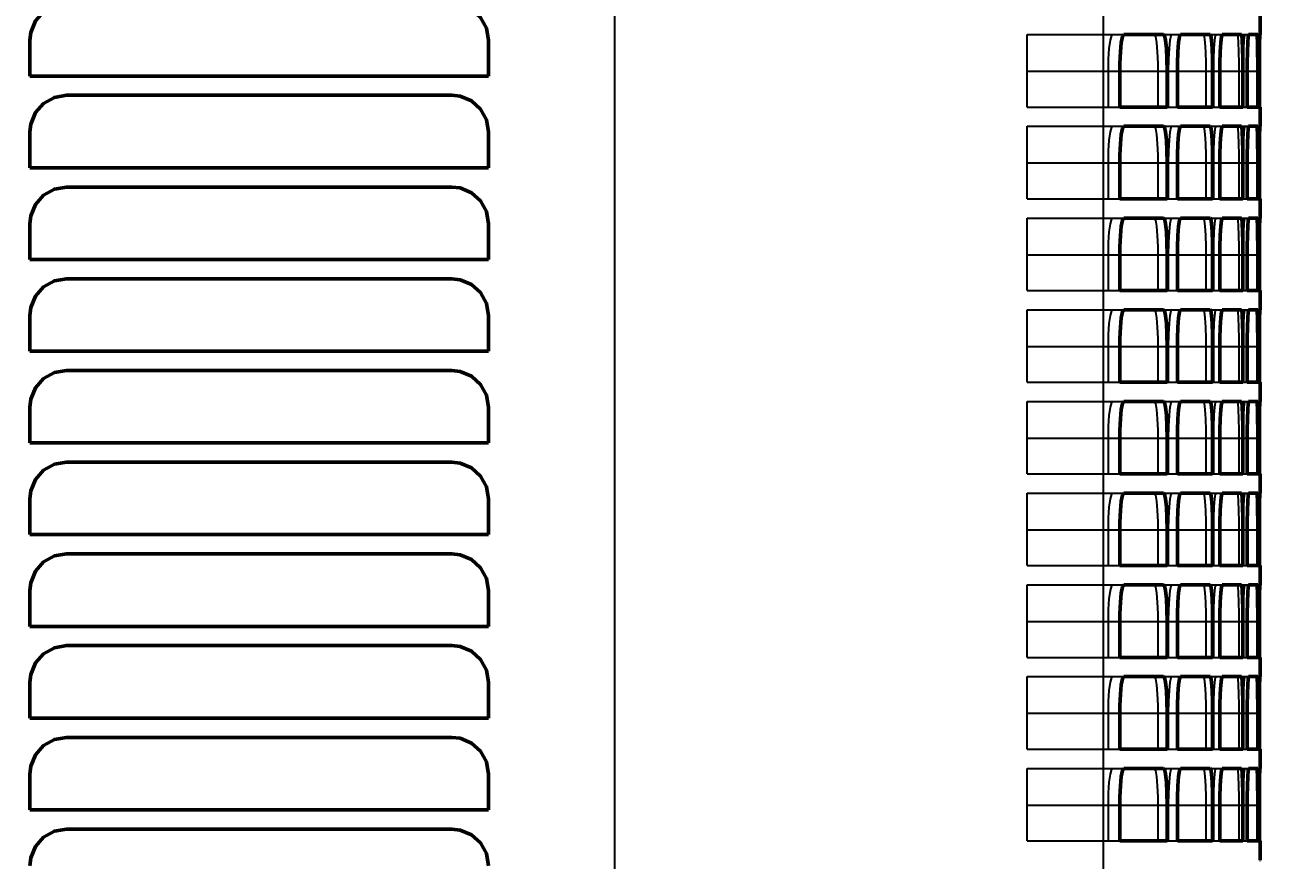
# Model space of a CAD drawing. Header units: inches. Extents: x -0.3 to 42.3, y 0 to 36.6.
# Drawn here: x 28.54 to 35.33, y 4.58 to 9.13 of the extents above; entities that cross this region are included whole.
import ezdxf

# ---------------------------------------------------------------- set-up
doc = ezdxf.new("R2010")
doc.units = ezdxf.units.IN
doc.header["$MEASUREMENT"] = 0
doc.linetypes.add('Dashed', pattern=[2, 1, -1])
for name, color, linetype, lineweight in [('AM_0', 7, 'Continuous', 50), ('AM_4', 3, 'Continuous', 25), ('AM_5', 3, 'Continuous', 25), ('AM_9', 6, 'Dashed', 25)]:
    doc.layers.add(name, color=color, linetype=linetype, lineweight=lineweight)
doc.dimstyles.get("Standard").update_dxf_attribs({"dimtxt": 0.18, "dimasz": 0.18, "dimexe": 0.18, "dimexo": 0.0625, "dimgap": 0.09, "dimtad": 0, "dimtih": 1, "dimtoh": 1, "dimdec": 4, "dimzin": 0, "dimdsep": 46, "dimtxsty": 'Standard', "dimcen": 0.09, "dimadec": 0, "dimazin": 0, "dimtfac": 1, "dimtdec": 4, "dimtofl": 0, "dimtmove": 0, "dimatfit": 3, "dimfxl": 1, "dimtolj": 1, "dimtzin": 0, "dimarcsym": 0})

# ---------------------------------------------------------------- blocks, each defined once
blk = doc.blocks.new('*D1')
at = {"layer": 'AM_5', "color": 0, "lineweight": -2}
for p, q in [((14.375, 36.5), (39.27, 36.5)), ((39.27, 34.5), (39.27, 24.2032)), ((39.27, 2), (39.27, 12.2968)), ((3.39, 0), (39.27, 0))]:
    blk.add_line(p, q, dxfattribs=at)
at = {"layer": 'AM_5', "color": 0}
for points in [[(39.6033, 34.5), (38.9367, 34.5), (39.27, 36.5)], [(38.9367, 2), (39.6033, 2), (39.27, 0)]]:
    blk.add_solid(points, dxfattribs=at)
at = {"layer": 'Defpoints', "color": 0}
for p in [(14.375, 36.5), (3.39, 0), (39.27, 0)]:
    blk.add_point(p, dxfattribs=at)
at = {"layer": 'AM_5', "color": 0, "insert": (39.27, 18.25), "char_height": 2, "attachment_point": 5, "rotation": 90}
blk.add_mtext('\\A1;36.5 in', dxfattribs=at)

msp = doc.modelspace()

# ---------------------------------------------------------------- linework, layer by layer
at = {"layer": 'AM_0'}
for p, q in [((35.27, 9.186), (35.27, 9.081)), ((28.564, 9.05), (28.564, 8.855)), ((31.064, 8.855), (31.064, 9.05)), ((34.74364, 9.081), (34.52673, 9.081)), ((34.99698, 9.081), (34.83586, 9.081)), ((35.16774, 9.081), (35.06207, 9.081)), ((35.25626, 9.081), (35.20582, 9.081)), ((35.27, 9.081), (35.26742, 9.081)), ((28.564, 8.855), (31.064, 8.855)), ((34.50411, 8.881), (34.50411, 8.686)), ((34.76233, 8.686), (34.76233, 8.881)), ((34.81857, 8.881), (34.81857, 8.686)), ((35.01038, 8.686), (35.01038, 8.881)), ((35.05007, 8.881), (35.05007, 8.686)), ((35.17586, 8.686), (35.17586, 8.881)), ((35.19909, 8.881), (35.19909, 8.686)), ((35.25913, 8.686), (35.25913, 8.881)), ((35.26593, 8.881), (35.26593, 8.686)), ((30.864, 8.75), (28.764, 8.75)), ((34.50411, 8.686), (34.76233, 8.686)), ((34.81857, 8.686), (35.01038, 8.686)), ((35.05007, 8.686), (35.17586, 8.686)), ((35.19909, 8.686), (35.25913, 8.686)), ((35.26593, 8.686), (35.27, 8.686)), ((35.27, 8.686), (35.27, 8.581)), ((34.74364, 8.581), (34.52673, 8.581)), ((34.99698, 8.581), (34.83586, 8.581)), ((35.16774, 8.581), (35.06207, 8.581)), ((35.25626, 8.581), (35.20582, 8.581)), ((35.27, 8.581), (35.26742, 8.581)), ((28.564, 8.55), (28.564, 8.355)), ((31.064, 8.355), (31.064, 8.55)), ((34.50411, 8.381), (34.50411, 8.186)), ((34.76233, 8.186), (34.76233, 8.381)), ((34.81857, 8.381), (34.81857, 8.186)), ((35.01038, 8.186), (35.01038, 8.381)), ((35.05007, 8.381), (35.05007, 8.186)), ((35.17586, 8.186), (35.17586, 8.381)), ((35.19909, 8.381), (35.19909, 8.186)), ((35.25913, 8.186), (35.25913, 8.381)), ((35.26593, 8.381), (35.26593, 8.186)), ((28.564, 8.355), (31.064, 8.355)), ((30.864, 8.25), (28.764, 8.25)), ((34.50411, 8.186), (34.76233, 8.186)), ((34.81857, 8.186), (35.01038, 8.186)), ((35.05007, 8.186), (35.17586, 8.186)), ((35.19909, 8.186), (35.25913, 8.186)), ((35.26593, 8.186), (35.27, 8.186)), ((35.27, 8.186), (35.27, 8.081)), ((28.564, 8.05), (28.564, 7.855)), ((31.064, 7.855), (31.064, 8.05)), ((34.74364, 8.081), (34.52673, 8.081)), ((34.99698, 8.081), (34.83586, 8.081)), ((35.16774, 8.081), (35.06207, 8.081)), ((35.25626, 8.081), (35.20582, 8.081)), ((35.27, 8.081), (35.26742, 8.081)), ((28.564, 7.855), (31.064, 7.855)), ((34.50411, 7.881), (34.50411, 7.686)), ((34.76233, 7.686), (34.76233, 7.881)), ((34.81857, 7.881), (34.81857, 7.686)), ((35.01038, 7.686), (35.01038, 7.881)), ((35.05007, 7.881), (35.05007, 7.686)), ((35.17586, 7.686), (35.17586, 7.881)), ((35.19909, 7.881), (35.19909, 7.686)), ((35.25913, 7.686), (35.25913, 7.881)), ((35.26593, 7.881), (35.26593, 7.686)), ((30.864, 7.75), (28.764, 7.75)), ((34.50411, 7.686), (34.76233, 7.686)), ((34.81857, 7.686), (35.01038, 7.686)), ((35.05007, 7.686), (35.17586, 7.686)), ((35.19909, 7.686), (35.25913, 7.686)), ((35.26593, 7.686), (35.27, 7.686)), ((35.27, 7.686), (35.27, 7.581)), ((28.564, 7.55), (28.564, 7.355)), ((31.064, 7.355), (31.064, 7.55)), ((34.74364, 7.581), (34.52673, 7.581)), ((34.99698, 7.581), (34.83586, 7.581)), ((35.16774, 7.581), (35.06207, 7.581)), ((35.25626, 7.581), (35.20582, 7.581)), ((35.27, 7.581), (35.26742, 7.581)), ((28.564, 7.355), (31.064, 7.355)), ((34.50411, 7.381), (34.50411, 7.186)), ((34.76233, 7.186), (34.76233, 7.381)), ((34.81857, 7.381), (34.81857, 7.186)), ((35.01038, 7.186), (35.01038, 7.381)), ((35.05007, 7.381), (35.05007, 7.186)), ((35.17586, 7.186), (35.17586, 7.381)), ((35.19909, 7.381), (35.19909, 7.186)), ((35.25913, 7.186), (35.25913, 7.381)), ((35.26593, 7.381), (35.26593, 7.186)), ((30.864, 7.25), (28.764, 7.25)), ((34.50411, 7.186), (34.76233, 7.186)), ((34.81857, 7.186), (35.01038, 7.186)), ((35.05007, 7.186), (35.17586, 7.186)), ((35.19909, 7.186), (35.25913, 7.186)), ((35.26593, 7.186), (35.27, 7.186)), ((35.27, 7.186), (35.27, 7.081)), ((34.74364, 7.081), (34.52673, 7.081)), ((34.99698, 7.081), (34.83586, 7.081)), ((35.16774, 7.081), (35.06207, 7.081)), ((35.25626, 7.081), (35.20582, 7.081)), ((35.27, 7.081), (35.26742, 7.081)), ((28.564, 7.05), (28.564, 6.855)), ((31.064, 6.855), (31.064, 7.05)), ((34.50411, 6.881), (34.50411, 6.686)), ((34.76233, 6.686), (34.76233, 6.881)), ((34.81857, 6.881), (34.81857, 6.686)), ((35.01038, 6.686), (35.01038, 6.881)), ((35.05007, 6.881), (35.05007, 6.686)), ((35.17586, 6.686), (35.17586, 6.881)), ((35.19909, 6.881), (35.19909, 6.686)), ((35.25913, 6.686), (35.25913, 6.881)), ((35.26593, 6.881), (35.26593, 6.686)), ((28.564, 6.855), (31.064, 6.855)), ((30.864, 6.75), (28.764, 6.75)), ((34.50411, 6.686), (34.76233, 6.686)), ((34.81857, 6.686), (35.01038, 6.686)), ((35.05007, 6.686), (35.17586, 6.686)), ((35.19909, 6.686), (35.25913, 6.686)), ((35.26593, 6.686), (35.27, 6.686)), ((35.27, 6.686), (35.27, 6.581)), ((28.564, 6.55), (28.564, 6.355)), ((31.064, 6.355), (31.064, 6.55)), ((34.74364, 6.581), (34.52673, 6.581)), ((34.99698, 6.581), (34.83586, 6.581)), ((35.16774, 6.581), (35.06207, 6.581)), ((35.25626, 6.581), (35.20582, 6.581)), ((35.27, 6.581), (35.26742, 6.581)), ((28.564, 6.355), (31.064, 6.355)), ((34.50411, 6.381), (34.50411, 6.186)), ((34.76233, 6.186), (34.76233, 6.381)), ((34.81857, 6.381), (34.81857, 6.186)), ((35.01038, 6.186), (35.01038, 6.381)), ((35.05007, 6.381), (35.05007, 6.186)), ((35.17586, 6.186), (35.17586, 6.381)), ((35.19909, 6.381), (35.19909, 6.186)), ((35.25913, 6.186), (35.25913, 6.381)), ((35.26593, 6.381), (35.26593, 6.186)), ((30.864, 6.25), (28.764, 6.25)), ((34.50411, 6.186), (34.76233, 6.186)), ((34.81857, 6.186), (35.01038, 6.186)), ((35.05007, 6.186), (35.17586, 6.186)), ((35.19909, 6.186), (35.25913, 6.186)), ((35.26593, 6.186), (35.27, 6.186)), ((35.27, 6.186), (35.27, 6.081)), ((28.564, 6.05), (28.564, 5.855)), ((31.064, 5.855), (31.064, 6.05)), ((34.74364, 6.081), (34.52673, 6.081)), ((34.99698, 6.081), (34.83586, 6.081)), ((35.16774, 6.081), (35.06207, 6.081)), ((35.25626, 6.081), (35.20582, 6.081)), ((35.27, 6.081), (35.26742, 6.081)), ((28.564, 5.855), (31.064, 5.855)), ((34.50411, 5.881), (34.50411, 5.686)), ((34.76233, 5.686), (34.76233, 5.881)), ((34.81857, 5.881), (34.81857, 5.686)), ((35.01038, 5.686), (35.01038, 5.881)), ((35.05007, 5.881), (35.05007, 5.686)), ((35.17586, 5.686), (35.17586, 5.881)), ((35.19909, 5.881), (35.19909, 5.686)), ((35.25913, 5.686), (35.25913, 5.881)), ((35.26593, 5.881), (35.26593, 5.686)), ((30.864, 5.75), (28.764, 5.75)), ((34.50411, 5.686), (34.76233, 5.686)), ((34.81857, 5.686), (35.01038, 5.686)), ((35.05007, 5.686), (35.17586, 5.686)), ((35.19909, 5.686), (35.25913, 5.686)), ((35.26593, 5.686), (35.27, 5.686)), ((35.27, 5.686), (35.27, 5.581)), ((34.74364, 5.581), (34.52673, 5.581)), ((34.99698, 5.581), (34.83586, 5.581)), ((35.16774, 5.581), (35.06207, 5.581)), ((35.25626, 5.581), (35.20582, 5.581)), ((35.27, 5.581), (35.26742, 5.581)), ((28.564, 5.55), (28.564, 5.355)), ((31.064, 5.355), (31.064, 5.55)), ((34.50411, 5.381), (34.50411, 5.186)), ((34.76233, 5.186), (34.76233, 5.381)), ((34.81857, 5.381), (34.81857, 5.186)), ((35.01038, 5.186), (35.01038, 5.381)), ((35.05007, 5.381), (35.05007, 5.186)), ((35.17586, 5.186), (35.17586, 5.381)), ((35.19909, 5.381), (35.19909, 5.186)), ((35.25913, 5.186), (35.25913, 5.381)), ((35.26593, 5.381), (35.26593, 5.186)), ((28.564, 5.355), (31.064, 5.355)), ((30.864, 5.25), (28.764, 5.25)), ((34.50411, 5.186), (34.76233, 5.186)), ((34.81857, 5.186), (35.01038, 5.186)), ((35.05007, 5.186), (35.17586, 5.186)), ((35.19909, 5.186), (35.25913, 5.186)), ((35.26593, 5.186), (35.27, 5.186)), ((35.27, 5.186), (35.27, 5.081)), ((28.564, 5.05), (28.564, 4.855)), ((31.064, 4.855), (31.064, 5.05)), ((34.74364, 5.081), (34.52673, 5.081)), ((34.99698, 5.081), (34.83586, 5.081)), ((35.16774, 5.081), (35.06207, 5.081)), ((35.25626, 5.081), (35.20582, 5.081)), ((35.27, 5.081), (35.26742, 5.081)), ((28.564, 4.855), (31.064, 4.855)), ((34.50411, 4.881), (34.50411, 4.686)), ((34.76233, 4.686), (34.76233, 4.881)), ((34.81857, 4.881), (34.81857, 4.686)), ((35.01038, 4.686), (35.01038, 4.881)), ((35.05007, 4.881), (35.05007, 4.686)), ((35.17586, 4.686), (35.17586, 4.881)), ((35.19909, 4.881), (35.19909, 4.686)), ((35.25913, 4.686), (35.25913, 4.881)), ((35.26593, 4.881), (35.26593, 4.686)), ((30.864, 4.75), (28.764, 4.75)), ((34.50411, 4.686), (34.76233, 4.686)), ((34.81857, 4.686), (35.01038, 4.686)), ((35.05007, 4.686), (35.17586, 4.686)), ((35.19909, 4.686), (35.25913, 4.686)), ((35.26593, 4.686), (35.27, 4.686)), ((35.27, 4.686), (35.27, 4.581)), ((35.27, 4.581), (35.26742, 4.581))]:
    msp.add_line(p, q, dxfattribs=at)
for points in [[(28.764, 9.25), (28.69758, 9.23865), (28.63864, 9.20584), (28.59399, 9.15534), (28.56869, 9.09307), (28.564, 9.05)], [(31.064, 9.05), (31.05284, 9.11588), (31.02066, 9.17433), (30.97099, 9.21897), (30.90912, 9.24484), (30.864, 9.25)], [(34.52673, 9.081), (34.51924, 9.06961), (34.51257, 9.03669), (34.5075, 8.98604), (34.50463, 8.92369), (34.50411, 8.881)], [(34.76233, 8.881), (34.76129, 8.94699), (34.75829, 9.00554), (34.75365, 9.05018), (34.74785, 9.07594), (34.74364, 9.081)], [(34.83586, 9.081), (34.83016, 9.06966), (34.82507, 9.03689), (34.82119, 8.98645), (34.81898, 8.92419), (34.81857, 8.881)], [(35.01038, 8.881), (35.00964, 8.94709), (35.00748, 9.00573), (35.00415, 9.05038), (34.99998, 9.07603), (34.99698, 9.081)], [(35.06207, 9.081), (35.05813, 9.06969), (35.0546, 9.03704), (35.0519, 8.98674), (35.05036, 8.92456), (35.05007, 8.881)], [(35.17586, 8.881), (35.17541, 8.94716), (35.17411, 9.00586), (35.17209, 9.05051), (35.16956, 9.07609), (35.16774, 9.081)], [(35.20582, 9.081), (35.20363, 9.06972), (35.20165, 9.03713), (35.20013, 8.98693), (35.19925, 8.9248), (35.19909, 8.881)], [(35.25913, 8.881), (35.25898, 8.9472), (35.25853, 9.00593), (35.25782, 9.05058), (35.25692, 9.07612), (35.25626, 9.081)], [(35.26742, 9.081), (35.26696, 9.06973), (35.26653, 9.03717), (35.26618, 8.98701), (35.26597, 8.9249), (35.26593, 8.881)], [(28.764, 8.75), (28.69758, 8.73865), (28.63864, 8.70584), (28.59399, 8.65534), (28.56869, 8.59307), (28.564, 8.55)], [(31.064, 8.55), (31.05284, 8.61588), (31.02066, 8.67433), (30.97099, 8.71897), (30.90912, 8.74484), (30.864, 8.75)], [(34.52673, 8.581), (34.51924, 8.56961), (34.51257, 8.53669), (34.5075, 8.48604), (34.50463, 8.42369), (34.50411, 8.381)], [(34.76233, 8.381), (34.76129, 8.44699), (34.75829, 8.50554), (34.75365, 8.55018), (34.74785, 8.57594), (34.74364, 8.581)], [(34.83586, 8.581), (34.83016, 8.56966), (34.82507, 8.53689), (34.82119, 8.48645), (34.81898, 8.42419), (34.81857, 8.381)], [(35.01038, 8.381), (35.00964, 8.44709), (35.00748, 8.50573), (35.00415, 8.55038), (34.99998, 8.57603), (34.99698, 8.581)], [(35.06207, 8.581), (35.05813, 8.56969), (35.0546, 8.53704), (35.0519, 8.48674), (35.05036, 8.42456), (35.05007, 8.381)], [(35.17586, 8.381), (35.17541, 8.44716), (35.17411, 8.50586), (35.17209, 8.55051), (35.16956, 8.57609), (35.16774, 8.581)], [(35.20582, 8.581), (35.20363, 8.56972), (35.20165, 8.53713), (35.20013, 8.48693), (35.19925, 8.4248), (35.19909, 8.381)], [(35.25913, 8.381), (35.25898, 8.4472), (35.25853, 8.50593), (35.25782, 8.55058), (35.25692, 8.57612), (35.25626, 8.581)], [(35.26742, 8.581), (35.26696, 8.56973), (35.26653, 8.53717), (35.26618, 8.48701), (35.26597, 8.4249), (35.26593, 8.381)], [(28.764, 8.25), (28.69758, 8.23865), (28.63864, 8.20584), (28.59399, 8.15534), (28.56869, 8.09307), (28.564, 8.05)], [(31.064, 8.05), (31.05284, 8.11588), (31.02066, 8.17433), (30.97099, 8.21897), (30.90912, 8.24484), (30.864, 8.25)], [(34.52673, 8.081), (34.51924, 8.06961), (34.51257, 8.03669), (34.5075, 7.98604), (34.50463, 7.92369), (34.50411, 7.881)], [(34.76233, 7.881), (34.76129, 7.94699), (34.75829, 8.00554), (34.75365, 8.05018), (34.74785, 8.07594), (34.74364, 8.081)], [(34.83586, 8.081), (34.83016, 8.06966), (34.82507, 8.03689), (34.82119, 7.98645), (34.81898, 7.92419), (34.81857, 7.881)], [(35.01038, 7.881), (35.00964, 7.94709), (35.00748, 8.00573), (35.00415, 8.05038), (34.99998, 8.07603), (34.99698, 8.081)], [(35.06207, 8.081), (35.05813, 8.06969), (35.0546, 8.03704), (35.0519, 7.98674), (35.05036, 7.92456), (35.05007, 7.881)], [(35.17586, 7.881), (35.17541, 7.94716), (35.17411, 8.00586), (35.17209, 8.05051), (35.16956, 8.07609), (35.16774, 8.081)], [(35.20582, 8.081), (35.20363, 8.06972), (35.20165, 8.03713), (35.20013, 7.98693), (35.19925, 7.9248), (35.19909, 7.881)], [(35.25913, 7.881), (35.25898, 7.9472), (35.25853, 8.00593), (35.25782, 8.05058), (35.25692, 8.07612), (35.25626, 8.081)], [(35.26742, 8.081), (35.26696, 8.06973), (35.26653, 8.03717), (35.26618, 7.98701), (35.26597, 7.9249), (35.26593, 7.881)], [(28.764, 7.75), (28.69758, 7.73865), (28.63864, 7.70584), (28.59399, 7.65534), (28.56869, 7.59307), (28.564, 7.55)], [(31.064, 7.55), (31.05284, 7.61588), (31.02066, 7.67433), (30.97099, 7.71897), (30.90912, 7.74484), (30.864, 7.75)], [(34.52673, 7.581), (34.51924, 7.56961), (34.51257, 7.53669), (34.5075, 7.48604), (34.50463, 7.42369), (34.50411, 7.381)], [(34.76233, 7.381), (34.76129, 7.44699), (34.75829, 7.50554), (34.75365, 7.55018), (34.74785, 7.57594), (34.74364, 7.581)], [(34.83586, 7.581), (34.83016, 7.56966), (34.82507, 7.53689), (34.82119, 7.48645), (34.81898, 7.42419), (34.81857, 7.381)], [(35.01038, 7.381), (35.00964, 7.44709), (35.00748, 7.50573), (35.00415, 7.55038), (34.99998, 7.57603), (34.99698, 7.581)], [(35.06207, 7.581), (35.05813, 7.56969), (35.0546, 7.53704), (35.0519, 7.48674), (35.05036, 7.42456), (35.05007, 7.381)], [(35.17586, 7.381), (35.17541, 7.44716), (35.17411, 7.50586), (35.17209, 7.55051), (35.16956, 7.57609), (35.16774, 7.581)], [(35.20582, 7.581), (35.20363, 7.56972), (35.20165, 7.53713), (35.20013, 7.48693), (35.19925, 7.4248), (35.19909, 7.381)], [(35.25913, 7.381), (35.25898, 7.4472), (35.25853, 7.50593), (35.25782, 7.55058), (35.25692, 7.57612), (35.25626, 7.581)], [(35.26742, 7.581), (35.26696, 7.56973), (35.26653, 7.53717), (35.26618, 7.48701), (35.26597, 7.4249), (35.26593, 7.381)], [(28.764, 7.25), (28.69758, 7.23865), (28.63864, 7.20584), (28.59399, 7.15534), (28.56869, 7.09307), (28.564, 7.05)], [(31.064, 7.05), (31.05284, 7.11588), (31.02066, 7.17433), (30.97099, 7.21897), (30.90912, 7.24484), (30.864, 7.25)], [(34.52673, 7.081), (34.51924, 7.06961), (34.51257, 7.03669), (34.5075, 6.98604), (34.50463, 6.92369), (34.50411, 6.881)], [(34.76233, 6.881), (34.76129, 6.94699), (34.75829, 7.00554), (34.75365, 7.05018), (34.74785, 7.07594), (34.74364, 7.081)], [(34.83586, 7.081), (34.83016, 7.06966), (34.82507, 7.03689), (34.82119, 6.98645), (34.81898, 6.92419), (34.81857, 6.881)], [(35.01038, 6.881), (35.00964, 6.94709), (35.00748, 7.00573), (35.00415, 7.05038), (34.99998, 7.07603), (34.99698, 7.081)], [(35.06207, 7.081), (35.05813, 7.06969), (35.0546, 7.03704), (35.0519, 6.98674), (35.05036, 6.92456), (35.05007, 6.881)], [(35.17586, 6.881), (35.17541, 6.94716), (35.17411, 7.00586), (35.17209, 7.05051), (35.16956, 7.07609), (35.16774, 7.081)], [(35.20582, 7.081), (35.20363, 7.06972), (35.20165, 7.03713), (35.20013, 6.98693), (35.19925, 6.9248), (35.19909, 6.881)], [(35.25913, 6.881), (35.25898, 6.9472), (35.25853, 7.00593), (35.25782, 7.05058), (35.25692, 7.07612), (35.25626, 7.081)], [(35.26742, 7.081), (35.26696, 7.06973), (35.26653, 7.03717), (35.26618, 6.98701), (35.26597, 6.9249), (35.26593, 6.881)], [(28.764, 6.75), (28.69758, 6.73865), (28.63864, 6.70584), (28.59399, 6.65534), (28.56869, 6.59307), (28.564, 6.55)], [(31.064, 6.55), (31.05284, 6.61588), (31.02066, 6.67433), (30.97099, 6.71897), (30.90912, 6.74484), (30.864, 6.75)], [(34.52673, 6.581), (34.51924, 6.56961), (34.51257, 6.53669), (34.5075, 6.48604), (34.50463, 6.42369), (34.50411, 6.381)], [(34.76233, 6.381), (34.76129, 6.44699), (34.75829, 6.50554), (34.75365, 6.55018), (34.74785, 6.57594), (34.74364, 6.581)], [(34.83586, 6.581), (34.83016, 6.56966), (34.82507, 6.53689), (34.82119, 6.48645), (34.81898, 6.42419), (34.81857, 6.381)], [(35.01038, 6.381), (35.00964, 6.44709), (35.00748, 6.50573), (35.00415, 6.55038), (34.99998, 6.57603), (34.99698, 6.581)], [(35.06207, 6.581), (35.05813, 6.56969), (35.0546, 6.53704), (35.0519, 6.48674), (35.05036, 6.42456), (35.05007, 6.381)], [(35.17586, 6.381), (35.17541, 6.44716), (35.17411, 6.50586), (35.17209, 6.55051), (35.16956, 6.57609), (35.16774, 6.581)], [(35.20582, 6.581), (35.20363, 6.56972), (35.20165, 6.53713), (35.20013, 6.48693), (35.19925, 6.4248), (35.19909, 6.381)], [(35.25913, 6.381), (35.25898, 6.4472), (35.25853, 6.50593), (35.25782, 6.55058), (35.25692, 6.57612), (35.25626, 6.581)], [(35.26742, 6.581), (35.26696, 6.56973), (35.26653, 6.53717), (35.26618, 6.48701), (35.26597, 6.4249), (35.26593, 6.381)], [(28.764, 6.25), (28.69758, 6.23865), (28.63864, 6.20584), (28.59399, 6.15534), (28.56869, 6.09307), (28.564, 6.05)], [(31.064, 6.05), (31.05284, 6.11588), (31.02066, 6.17433), (30.97099, 6.21897), (30.90912, 6.24484), (30.864, 6.25)], [(34.52673, 6.081), (34.51924, 6.06961), (34.51257, 6.03669), (34.5075, 5.98604), (34.50463, 5.92369), (34.50411, 5.881)], [(34.76233, 5.881), (34.76129, 5.94699), (34.75829, 6.00554), (34.75365, 6.05018), (34.74785, 6.07594), (34.74364, 6.081)], [(34.83586, 6.081), (34.83016, 6.06966), (34.82507, 6.03689), (34.82119, 5.98645), (34.81898, 5.92419), (34.81857, 5.881)], [(35.01038, 5.881), (35.00964, 5.94709), (35.00748, 6.00573), (35.00415, 6.05038), (34.99998, 6.07603), (34.99698, 6.081)], [(35.06207, 6.081), (35.05813, 6.06969), (35.0546, 6.03704), (35.0519, 5.98674), (35.05036, 5.92456), (35.05007, 5.881)], [(35.17586, 5.881), (35.17541, 5.94716), (35.17411, 6.00586), (35.17209, 6.05051), (35.16956, 6.07609), (35.16774, 6.081)], [(35.20582, 6.081), (35.20363, 6.06972), (35.20165, 6.03713), (35.20013, 5.98693), (35.19925, 5.9248), (35.19909, 5.881)], [(35.25913, 5.881), (35.25898, 5.9472), (35.25853, 6.00593), (35.25782, 6.05058), (35.25692, 6.07612), (35.25626, 6.081)], [(35.26742, 6.081), (35.26696, 6.06973), (35.26653, 6.03717), (35.26618, 5.98701), (35.26597, 5.9249), (35.26593, 5.881)], [(28.764, 5.75), (28.69758, 5.73865), (28.63864, 5.70584), (28.59399, 5.65534), (28.56869, 5.59307), (28.564, 5.55)], [(31.064, 5.55), (31.05284, 5.61588), (31.02066, 5.67433), (30.97099, 5.71897), (30.90912, 5.74484), (30.864, 5.75)], [(34.52673, 5.581), (34.51924, 5.56961), (34.51257, 5.53669), (34.5075, 5.48604), (34.50463, 5.42369), (34.50411, 5.381)], [(34.76233, 5.381), (34.76129, 5.44699), (34.75829, 5.50554), (34.75365, 5.55018), (34.74785, 5.57594), (34.74364, 5.581)], [(34.83586, 5.581), (34.83016, 5.56966), (34.82507, 5.53689), (34.82119, 5.48645), (34.81898, 5.42419), (34.81857, 5.381)], [(35.01038, 5.381), (35.00964, 5.44709), (35.00748, 5.50573), (35.00415, 5.55038), (34.99998, 5.57603), (34.99698, 5.581)], [(35.06207, 5.581), (35.05813, 5.56969), (35.0546, 5.53704), (35.0519, 5.48674), (35.05036, 5.42456), (35.05007, 5.381)], [(35.17586, 5.381), (35.17541, 5.44716), (35.17411, 5.50586), (35.17209, 5.55051), (35.16956, 5.57609), (35.16774, 5.581)], [(35.20582, 5.581), (35.20363, 5.56972), (35.20165, 5.53713), (35.20013, 5.48693), (35.19925, 5.4248), (35.19909, 5.381)], [(35.25913, 5.381), (35.25898, 5.4472), (35.25853, 5.50593), (35.25782, 5.55058), (35.25692, 5.57612), (35.25626, 5.581)], [(35.26742, 5.581), (35.26696, 5.56973), (35.26653, 5.53717), (35.26618, 5.48701), (35.26597, 5.4249), (35.26593, 5.381)], [(28.764, 5.25), (28.69758, 5.23865), (28.63864, 5.20584), (28.59399, 5.15534), (28.56869, 5.09307), (28.564, 5.05)], [(31.064, 5.05), (31.05284, 5.11588), (31.02066, 5.17433), (30.97099, 5.21897), (30.90912, 5.24484), (30.864, 5.25)], [(34.52673, 5.081), (34.51924, 5.06961), (34.51257, 5.03669), (34.5075, 4.98604), (34.50463, 4.92369), (34.50411, 4.881)], [(34.76233, 4.881), (34.76129, 4.94699), (34.75829, 5.00554), (34.75365, 5.05018), (34.74785, 5.07594), (34.74364, 5.081)], [(34.83586, 5.081), (34.83016, 5.06966), (34.82507, 5.03689), (34.82119, 4.98645), (34.81898, 4.92419), (34.81857, 4.881)], [(35.01038, 4.881), (35.00964, 4.94709), (35.00748, 5.00573), (35.00415, 5.05038), (34.99998, 5.07603), (34.99698, 5.081)], [(35.06207, 5.081), (35.05813, 5.06969), (35.0546, 5.03704), (35.0519, 4.98674), (35.05036, 4.92456), (35.05007, 4.881)], [(35.17586, 4.881), (35.17541, 4.94716), (35.17411, 5.00586), (35.17209, 5.05051), (35.16956, 5.07609), (35.16774, 5.081)], [(35.20582, 5.081), (35.20363, 5.06972), (35.20165, 5.03713), (35.20013, 4.98693), (35.19925, 4.9248), (35.19909, 4.881)], [(35.25913, 4.881), (35.25898, 4.9472), (35.25853, 5.00593), (35.25782, 5.05058), (35.25692, 5.07612), (35.25626, 5.081)], [(35.26742, 5.081), (35.26696, 5.06973), (35.26653, 5.03717), (35.26618, 4.98701), (35.26597, 4.9249), (35.26593, 4.881)], [(28.764, 4.75), (28.69758, 4.73865), (28.63864, 4.70584), (28.59399, 4.65534), (28.56869, 4.59307), (28.564, 4.55)], [(31.064, 4.55), (31.05284, 4.61588), (31.02066, 4.67433), (30.97099, 4.71897), (30.90912, 4.74484), (30.864, 4.75)]]:
    msp.add_lwpolyline(points, dxfattribs=at)
at = {"layer": 'AM_4'}
for p, q in [((31.7511, 35.9), (31.7511, 1.625)), ((34.41416, 35.9), (34.41416, 1.625)), ((34.50411, 8.881), (34.76233, 8.881)), ((34.81857, 8.881), (35.01038, 8.881)), ((35.05007, 8.881), (35.17586, 8.881)), ((35.19909, 8.881), (35.25913, 8.881)), ((34.50411, 8.381), (34.76233, 8.381)), ((34.81857, 8.381), (35.01038, 8.381)), ((35.05007, 8.381), (35.17586, 8.381)), ((35.19909, 8.381), (35.25913, 8.381)), ((34.50411, 7.881), (34.76233, 7.881)), ((34.81857, 7.881), (35.01038, 7.881)), ((35.05007, 7.881), (35.17586, 7.881)), ((35.19909, 7.881), (35.25913, 7.881)), ((34.50411, 7.381), (34.76233, 7.381)), ((34.81857, 7.381), (35.01038, 7.381)), ((35.05007, 7.381), (35.17586, 7.381)), ((35.19909, 7.381), (35.25913, 7.381)), ((34.50411, 6.881), (34.76233, 6.881)), ((34.81857, 6.881), (35.01038, 6.881)), ((35.05007, 6.881), (35.17586, 6.881)), ((35.19909, 6.881), (35.25913, 6.881)), ((34.50411, 6.381), (34.76233, 6.381)), ((34.81857, 6.381), (35.01038, 6.381)), ((35.05007, 6.381), (35.17586, 6.381)), ((35.19909, 6.381), (35.25913, 6.381)), ((34.50411, 5.881), (34.76233, 5.881)), ((34.81857, 5.881), (35.01038, 5.881)), ((35.05007, 5.881), (35.17586, 5.881)), ((35.19909, 5.881), (35.25913, 5.881)), ((34.50411, 5.381), (34.76233, 5.381)), ((34.81857, 5.381), (35.01038, 5.381)), ((35.05007, 5.381), (35.17586, 5.381)), ((35.19909, 5.381), (35.25913, 5.381)), ((34.50411, 4.881), (34.76233, 4.881)), ((34.81857, 4.881), (35.01038, 4.881)), ((35.05007, 4.881), (35.17586, 4.881)), ((35.19909, 4.881), (35.25913, 4.881))]:
    msp.add_line(p, q, dxfattribs=at)
at = {"layer": 'AM_9'}
for p, q in [((34, 8.686), (34, 9.081)), ((34, 9.081), (34.52673, 9.081)), ((34.74364, 9.081), (34.83586, 9.081)), ((34.99698, 9.081), (35.06207, 9.081)), ((35.16774, 9.081), (35.20582, 9.081)), ((35.25626, 9.081), (35.26742, 9.081)), ((34, 8.881), (34.50411, 8.881)), ((34.44226, 8.686), (34.44226, 8.881)), ((34.71185, 8.881), (34.71185, 8.686)), ((34.76233, 8.881), (34.81857, 8.881)), ((34.77091, 8.686), (34.77091, 8.881)), ((34.974, 8.881), (34.974, 8.686)), ((35.01038, 8.881), (35.05007, 8.881)), ((35.01649, 8.686), (35.01649, 8.881)), ((35.15351, 8.881), (35.15351, 8.686)), ((35.17586, 8.881), (35.19909, 8.881)), ((35.17953, 8.686), (35.17953, 8.881)), ((35.25075, 8.881), (35.25075, 8.686)), ((35.25913, 8.881), (35.26593, 8.881)), ((35.26035, 8.686), (35.26035, 8.881)), ((34, 8.686), (34.50411, 8.686)), ((34.76233, 8.686), (34.81857, 8.686)), ((35.01038, 8.686), (35.05007, 8.686)), ((35.17586, 8.686), (35.19909, 8.686)), ((35.25913, 8.686), (35.26593, 8.686)), ((34, 8.186), (34, 8.581)), ((34, 8.581), (34.52673, 8.581)), ((34.74364, 8.581), (34.83586, 8.581)), ((34.99698, 8.581), (35.06207, 8.581)), ((35.16774, 8.581), (35.20582, 8.581)), ((35.25626, 8.581), (35.26742, 8.581)), ((34, 8.381), (34.50411, 8.381)), ((34.44226, 8.186), (34.44226, 8.381)), ((34.71185, 8.381), (34.71185, 8.186)), ((34.76233, 8.381), (34.81857, 8.381)), ((34.77091, 8.186), (34.77091, 8.381)), ((34.974, 8.381), (34.974, 8.186)), ((35.01038, 8.381), (35.05007, 8.381)), ((35.01649, 8.186), (35.01649, 8.381)), ((35.15351, 8.381), (35.15351, 8.186)), ((35.17586, 8.381), (35.19909, 8.381)), ((35.17953, 8.186), (35.17953, 8.381)), ((35.25075, 8.381), (35.25075, 8.186)), ((35.25913, 8.381), (35.26593, 8.381)), ((35.26035, 8.186), (35.26035, 8.381)), ((34, 8.186), (34.50411, 8.186)), ((34.76233, 8.186), (34.81857, 8.186)), ((35.01038, 8.186), (35.05007, 8.186)), ((35.17586, 8.186), (35.19909, 8.186)), ((35.25913, 8.186), (35.26593, 8.186)), ((34, 7.686), (34, 8.081)), ((34, 8.081), (34.52673, 8.081)), ((34.74364, 8.081), (34.83586, 8.081)), ((34.99698, 8.081), (35.06207, 8.081)), ((35.16774, 8.081), (35.20582, 8.081)), ((35.25626, 8.081), (35.26742, 8.081)), ((34, 7.881), (34.50411, 7.881)), ((34.44226, 7.686), (34.44226, 7.881)), ((34.71185, 7.881), (34.71185, 7.686)), ((34.76233, 7.881), (34.81857, 7.881)), ((34.77091, 7.686), (34.77091, 7.881)), ((34.974, 7.881), (34.974, 7.686)), ((35.01038, 7.881), (35.05007, 7.881)), ((35.01649, 7.686), (35.01649, 7.881)), ((35.15351, 7.881), (35.15351, 7.686)), ((35.17586, 7.881), (35.19909, 7.881)), ((35.17953, 7.686), (35.17953, 7.881)), ((35.25075, 7.881), (35.25075, 7.686)), ((35.25913, 7.881), (35.26593, 7.881)), ((35.26035, 7.686), (35.26035, 7.881)), ((34, 7.686), (34.50411, 7.686)), ((34.76233, 7.686), (34.81857, 7.686)), ((35.01038, 7.686), (35.05007, 7.686)), ((35.17586, 7.686), (35.19909, 7.686)), ((35.25913, 7.686), (35.26593, 7.686)), ((34, 7.186), (34, 7.581)), ((34, 7.581), (34.52673, 7.581)), ((34.74364, 7.581), (34.83586, 7.581)), ((34.99698, 7.581), (35.06207, 7.581)), ((35.16774, 7.581), (35.20582, 7.581)), ((35.25626, 7.581), (35.26742, 7.581)), ((34, 7.381), (34.50411, 7.381)), ((34.44226, 7.186), (34.44226, 7.381)), ((34.71185, 7.381), (34.71185, 7.186)), ((34.76233, 7.381), (34.81857, 7.381)), ((34.77091, 7.186), (34.77091, 7.381)), ((34.974, 7.381), (34.974, 7.186)), ((35.01038, 7.381), (35.05007, 7.381)), ((35.01649, 7.186), (35.01649, 7.381)), ((35.15351, 7.381), (35.15351, 7.186)), ((35.17586, 7.381), (35.19909, 7.381)), ((35.17953, 7.186), (35.17953, 7.381)), ((35.25075, 7.381), (35.25075, 7.186)), ((35.25913, 7.381), (35.26593, 7.381)), ((35.26035, 7.186), (35.26035, 7.381)), ((34, 7.186), (34.50411, 7.186)), ((34.76233, 7.186), (34.81857, 7.186)), ((35.01038, 7.186), (35.05007, 7.186)), ((35.17586, 7.186), (35.19909, 7.186)), ((35.25913, 7.186), (35.26593, 7.186)), ((34, 6.686), (34, 7.081)), ((34, 7.081), (34.52673, 7.081)), ((34.74364, 7.081), (34.83586, 7.081)), ((34.99698, 7.081), (35.06207, 7.081)), ((35.16774, 7.081), (35.20582, 7.081)), ((35.25626, 7.081), (35.26742, 7.081)), ((34, 6.881), (34.50411, 6.881)), ((34.44226, 6.686), (34.44226, 6.881)), ((34.71185, 6.881), (34.71185, 6.686)), ((34.76233, 6.881), (34.81857, 6.881)), ((34.77091, 6.686), (34.77091, 6.881)), ((34.974, 6.881), (34.974, 6.686)), ((35.01038, 6.881), (35.05007, 6.881)), ((35.01649, 6.686), (35.01649, 6.881)), ((35.15351, 6.881), (35.15351, 6.686)), ((35.17586, 6.881), (35.19909, 6.881)), ((35.17953, 6.686), (35.17953, 6.881)), ((35.25075, 6.881), (35.25075, 6.686)), ((35.25913, 6.881), (35.26593, 6.881)), ((35.26035, 6.686), (35.26035, 6.881)), ((34, 6.686), (34.50411, 6.686)), ((34.76233, 6.686), (34.81857, 6.686)), ((35.01038, 6.686), (35.05007, 6.686)), ((35.17586, 6.686), (35.19909, 6.686)), ((35.25913, 6.686), (35.26593, 6.686)), ((34, 6.186), (34, 6.581)), ((34, 6.581), (34.52673, 6.581)), ((34.74364, 6.581), (34.83586, 6.581)), ((34.99698, 6.581), (35.06207, 6.581)), ((35.16774, 6.581), (35.20582, 6.581)), ((35.25626, 6.581), (35.26742, 6.581)), ((34, 6.381), (34.50411, 6.381)), ((34.44226, 6.186), (34.44226, 6.381)), ((34.71185, 6.381), (34.71185, 6.186)), ((34.76233, 6.381), (34.81857, 6.381)), ((34.77091, 6.186), (34.77091, 6.381)), ((34.974, 6.381), (34.974, 6.186)), ((35.01038, 6.381), (35.05007, 6.381)), ((35.01649, 6.186), (35.01649, 6.381)), ((35.15351, 6.381), (35.15351, 6.186)), ((35.17586, 6.381), (35.19909, 6.381)), ((35.17953, 6.186), (35.17953, 6.381)), ((35.25075, 6.381), (35.25075, 6.186)), ((35.25913, 6.381), (35.26593, 6.381)), ((35.26035, 6.186), (35.26035, 6.381)), ((34, 6.186), (34.50411, 6.186)), ((34.76233, 6.186), (34.81857, 6.186)), ((35.01038, 6.186), (35.05007, 6.186)), ((35.17586, 6.186), (35.19909, 6.186)), ((35.25913, 6.186), (35.26593, 6.186)), ((34, 5.686), (34, 6.081)), ((34, 6.081), (34.52673, 6.081)), ((34.74364, 6.081), (34.83586, 6.081)), ((34.99698, 6.081), (35.06207, 6.081)), ((35.16774, 6.081), (35.20582, 6.081)), ((35.25626, 6.081), (35.26742, 6.081)), ((34, 5.881), (34.50411, 5.881)), ((34.44226, 5.686), (34.44226, 5.881)), ((34.71185, 5.881), (34.71185, 5.686)), ((34.76233, 5.881), (34.81857, 5.881)), ((34.77091, 5.686), (34.77091, 5.881)), ((34.974, 5.881), (34.974, 5.686)), ((35.01038, 5.881), (35.05007, 5.881)), ((35.01649, 5.686), (35.01649, 5.881)), ((35.15351, 5.881), (35.15351, 5.686)), ((35.17586, 5.881), (35.19909, 5.881)), ((35.17953, 5.686), (35.17953, 5.881)), ((35.25075, 5.881), (35.25075, 5.686)), ((35.25913, 5.881), (35.26593, 5.881)), ((35.26035, 5.686), (35.26035, 5.881)), ((34, 5.686), (34.50411, 5.686)), ((34.76233, 5.686), (34.81857, 5.686)), ((35.01038, 5.686), (35.05007, 5.686)), ((35.17586, 5.686), (35.19909, 5.686)), ((35.25913, 5.686), (35.26593, 5.686)), ((34, 5.186), (34, 5.581)), ((34, 5.581), (34.52673, 5.581)), ((34.74364, 5.581), (34.83586, 5.581)), ((34.99698, 5.581), (35.06207, 5.581)), ((35.16774, 5.581), (35.20582, 5.581)), ((35.25626, 5.581), (35.26742, 5.581)), ((34, 5.381), (34.50411, 5.381)), ((34.44226, 5.186), (34.44226, 5.381)), ((34.71185, 5.381), (34.71185, 5.186)), ((34.76233, 5.381), (34.81857, 5.381)), ((34.77091, 5.186), (34.77091, 5.381)), ((34.974, 5.381), (34.974, 5.186)), ((35.01038, 5.381), (35.05007, 5.381)), ((35.01649, 5.186), (35.01649, 5.381)), ((35.15351, 5.381), (35.15351, 5.186)), ((35.17586, 5.381), (35.19909, 5.381)), ((35.17953, 5.186), (35.17953, 5.381)), ((35.25075, 5.381), (35.25075, 5.186)), ((35.25913, 5.381), (35.26593, 5.381)), ((35.26035, 5.186), (35.26035, 5.381)), ((34, 5.186), (34.50411, 5.186)), ((34.76233, 5.186), (34.81857, 5.186)), ((35.01038, 5.186), (35.05007, 5.186)), ((35.17586, 5.186), (35.19909, 5.186)), ((35.25913, 5.186), (35.26593, 5.186)), ((34, 4.686), (34, 5.081)), ((34, 5.081), (34.52673, 5.081)), ((34.74364, 5.081), (34.83586, 5.081)), ((34.99698, 5.081), (35.06207, 5.081)), ((35.16774, 5.081), (35.20582, 5.081)), ((35.25626, 5.081), (35.26742, 5.081)), ((34, 4.881), (34.50411, 4.881)), ((34.44226, 4.686), (34.44226, 4.881)), ((34.71185, 4.881), (34.71185, 4.686)), ((34.76233, 4.881), (34.81857, 4.881)), ((34.77091, 4.686), (34.77091, 4.881)), ((34.974, 4.881), (34.974, 4.686)), ((35.01038, 4.881), (35.05007, 4.881)), ((35.01649, 4.686), (35.01649, 4.881)), ((35.15351, 4.881), (35.15351, 4.686)), ((35.17586, 4.881), (35.19909, 4.881)), ((35.17953, 4.686), (35.17953, 4.881)), ((35.25075, 4.881), (35.25075, 4.686)), ((35.25913, 4.881), (35.26593, 4.881)), ((35.26035, 4.686), (35.26035, 4.881)), ((34, 4.686), (34.50411, 4.686)), ((34.76233, 4.686), (34.81857, 4.686)), ((35.01038, 4.686), (35.05007, 4.686)), ((35.17586, 4.686), (35.19909, 4.686)), ((35.25913, 4.686), (35.26593, 4.686))]:
    msp.add_line(p, q, dxfattribs=at)
for points in [[(34.44226, 8.881), (34.44359, 8.94686), (34.44739, 9.00529), (34.45324, 9.04993), (34.46051, 9.07583), (34.4658, 9.081)], [(34.69224, 9.081), (34.69879, 9.06964), (34.70457, 9.03681), (34.70893, 8.98628), (34.71139, 8.924), (34.71185, 8.881)], [(34.77091, 8.881), (34.77194, 8.94699), (34.7749, 9.00555), (34.77945, 9.05019), (34.78507, 9.07594), (34.78911, 9.081)], [(34.9597, 9.081), (34.96448, 9.06968), (34.96869, 9.03698), (34.97186, 8.98663), (34.97366, 8.92442), (34.974, 8.881)], [(35.01649, 8.881), (35.01723, 8.9471), (35.01934, 9.00574), (35.02258, 9.05039), (35.02657, 9.07603), (35.0294, 9.081)], [(35.14448, 9.081), (35.14751, 9.06971), (35.15016, 9.0371), (35.15216, 8.98686), (35.15329, 8.92471), (35.15351, 8.881)], [(35.17953, 8.881), (35.17997, 8.94716), (35.18123, 9.00587), (35.18315, 9.05052), (35.18551, 9.07609), (35.18716, 9.081)], [(35.24699, 9.081), (35.24827, 9.06972), (35.24938, 9.03716), (35.2502, 8.98699), (35.25066, 8.92487), (35.25075, 8.881)], [(35.26035, 8.881), (35.26049, 8.9472), (35.2609, 9.00593), (35.26151, 9.05058), (35.26223, 9.07612), (35.26273, 9.081)], [(34.44226, 8.381), (34.44359, 8.44686), (34.44739, 8.50529), (34.45324, 8.54993), (34.46051, 8.57583), (34.4658, 8.581)], [(34.69224, 8.581), (34.69879, 8.56964), (34.70457, 8.53681), (34.70893, 8.48628), (34.71139, 8.424), (34.71185, 8.381)], [(34.77091, 8.381), (34.77194, 8.44699), (34.7749, 8.50555), (34.77945, 8.55019), (34.78507, 8.57594), (34.78911, 8.581)], [(34.9597, 8.581), (34.96448, 8.56968), (34.96869, 8.53698), (34.97186, 8.48663), (34.97366, 8.42442), (34.974, 8.381)], [(35.01649, 8.381), (35.01723, 8.4471), (35.01934, 8.50574), (35.02258, 8.55039), (35.02657, 8.57603), (35.0294, 8.581)], [(35.14448, 8.581), (35.14751, 8.56971), (35.15016, 8.5371), (35.15216, 8.48686), (35.15329, 8.42471), (35.15351, 8.381)], [(35.17953, 8.381), (35.17997, 8.44716), (35.18123, 8.50587), (35.18315, 8.55052), (35.18551, 8.57609), (35.18716, 8.581)], [(35.24699, 8.581), (35.24827, 8.56972), (35.24938, 8.53716), (35.2502, 8.48699), (35.25066, 8.42487), (35.25075, 8.381)], [(35.26035, 8.381), (35.26049, 8.4472), (35.2609, 8.50593), (35.26151, 8.55058), (35.26223, 8.57612), (35.26273, 8.581)], [(34.44226, 7.881), (34.44359, 7.94686), (34.44739, 8.00529), (34.45324, 8.04993), (34.46051, 8.07583), (34.4658, 8.081)], [(34.69224, 8.081), (34.69879, 8.06964), (34.70457, 8.03681), (34.70893, 7.98628), (34.71139, 7.924), (34.71185, 7.881)], [(34.77091, 7.881), (34.77194, 7.94699), (34.7749, 8.00555), (34.77945, 8.05019), (34.78507, 8.07594), (34.78911, 8.081)], [(34.9597, 8.081), (34.96448, 8.06968), (34.96869, 8.03698), (34.97186, 7.98663), (34.97366, 7.92442), (34.974, 7.881)], [(35.01649, 7.881), (35.01723, 7.9471), (35.01934, 8.00574), (35.02258, 8.05039), (35.02657, 8.07603), (35.0294, 8.081)], [(35.14448, 8.081), (35.14751, 8.06971), (35.15016, 8.0371), (35.15216, 7.98686), (35.15329, 7.92471), (35.15351, 7.881)], [(35.17953, 7.881), (35.17997, 7.94716), (35.18123, 8.00587), (35.18315, 8.05052), (35.18551, 8.07609), (35.18716, 8.081)], [(35.24699, 8.081), (35.24827, 8.06972), (35.24938, 8.03716), (35.2502, 7.98699), (35.25066, 7.92487), (35.25075, 7.881)], [(35.26035, 7.881), (35.26049, 7.9472), (35.2609, 8.00593), (35.26151, 8.05058), (35.26223, 8.07612), (35.26273, 8.081)], [(34.44226, 7.381), (34.44359, 7.44686), (34.44739, 7.50529), (34.45324, 7.54993), (34.46051, 7.57583), (34.4658, 7.581)], [(34.69224, 7.581), (34.69879, 7.56964), (34.70457, 7.53681), (34.70893, 7.48628), (34.71139, 7.424), (34.71185, 7.381)], [(34.77091, 7.381), (34.77194, 7.44699), (34.7749, 7.50555), (34.77945, 7.55019), (34.78507, 7.57594), (34.78911, 7.581)], [(34.9597, 7.581), (34.96448, 7.56968), (34.96869, 7.53698), (34.97186, 7.48663), (34.97366, 7.42442), (34.974, 7.381)], [(35.01649, 7.381), (35.01723, 7.4471), (35.01934, 7.50574), (35.02258, 7.55039), (35.02657, 7.57603), (35.0294, 7.581)], [(35.14448, 7.581), (35.14751, 7.56971), (35.15016, 7.5371), (35.15216, 7.48686), (35.15329, 7.42471), (35.15351, 7.381)], [(35.17953, 7.381), (35.17997, 7.44716), (35.18123, 7.50587), (35.18315, 7.55052), (35.18551, 7.57609), (35.18716, 7.581)], [(35.24699, 7.581), (35.24827, 7.56972), (35.24938, 7.53716), (35.2502, 7.48699), (35.25066, 7.42487), (35.25075, 7.381)], [(35.26035, 7.381), (35.26049, 7.4472), (35.2609, 7.50593), (35.26151, 7.55058), (35.26223, 7.57612), (35.26273, 7.581)], [(34.44226, 6.881), (34.44359, 6.94686), (34.44739, 7.00529), (34.45324, 7.04993), (34.46051, 7.07583), (34.4658, 7.081)], [(34.69224, 7.081), (34.69879, 7.06964), (34.70457, 7.03681), (34.70893, 6.98628), (34.71139, 6.924), (34.71185, 6.881)], [(34.77091, 6.881), (34.77194, 6.94699), (34.7749, 7.00555), (34.77945, 7.05019), (34.78507, 7.07594), (34.78911, 7.081)], [(34.9597, 7.081), (34.96448, 7.06968), (34.96869, 7.03698), (34.97186, 6.98663), (34.97366, 6.92442), (34.974, 6.881)], [(35.01649, 6.881), (35.01723, 6.9471), (35.01934, 7.00574), (35.02258, 7.05039), (35.02657, 7.07603), (35.0294, 7.081)], [(35.14448, 7.081), (35.14751, 7.06971), (35.15016, 7.0371), (35.15216, 6.98686), (35.15329, 6.92471), (35.15351, 6.881)], [(35.17953, 6.881), (35.17997, 6.94716), (35.18123, 7.00587), (35.18315, 7.05052), (35.18551, 7.07609), (35.18716, 7.081)], [(35.24699, 7.081), (35.24827, 7.06972), (35.24938, 7.03716), (35.2502, 6.98699), (35.25066, 6.92487), (35.25075, 6.881)], [(35.26035, 6.881), (35.26049, 6.9472), (35.2609, 7.00593), (35.26151, 7.05058), (35.26223, 7.07612), (35.26273, 7.081)], [(34.44226, 6.381), (34.44359, 6.44686), (34.44739, 6.50529), (34.45324, 6.54993), (34.46051, 6.57583), (34.4658, 6.581)], [(34.69224, 6.581), (34.69879, 6.56964), (34.70457, 6.53681), (34.70893, 6.48628), (34.71139, 6.424), (34.71185, 6.381)], [(34.77091, 6.381), (34.77194, 6.44699), (34.7749, 6.50555), (34.77945, 6.55019), (34.78507, 6.57594), (34.78911, 6.581)], [(34.9597, 6.581), (34.96448, 6.56968), (34.96869, 6.53698), (34.97186, 6.48663), (34.97366, 6.42442), (34.974, 6.381)], [(35.01649, 6.381), (35.01723, 6.4471), (35.01934, 6.50574), (35.02258, 6.55039), (35.02657, 6.57603), (35.0294, 6.581)], [(35.14448, 6.581), (35.14751, 6.56971), (35.15016, 6.5371), (35.15216, 6.48686), (35.15329, 6.42471), (35.15351, 6.381)], [(35.17953, 6.381), (35.17997, 6.44716), (35.18123, 6.50587), (35.18315, 6.55052), (35.18551, 6.57609), (35.18716, 6.581)], [(35.24699, 6.581), (35.24827, 6.56972), (35.24938, 6.53716), (35.2502, 6.48699), (35.25066, 6.42487), (35.25075, 6.381)], [(35.26035, 6.381), (35.26049, 6.4472), (35.2609, 6.50593), (35.26151, 6.55058), (35.26223, 6.57612), (35.26273, 6.581)], [(34.44226, 5.881), (34.44359, 5.94686), (34.44739, 6.00529), (34.45324, 6.04993), (34.46051, 6.07583), (34.4658, 6.081)], [(34.69224, 6.081), (34.69879, 6.06964), (34.70457, 6.03681), (34.70893, 5.98628), (34.71139, 5.924), (34.71185, 5.881)], [(34.77091, 5.881), (34.77194, 5.94699), (34.7749, 6.00555), (34.77945, 6.05019), (34.78507, 6.07594), (34.78911, 6.081)], [(34.9597, 6.081), (34.96448, 6.06968), (34.96869, 6.03698), (34.97186, 5.98663), (34.97366, 5.92442), (34.974, 5.881)], [(35.01649, 5.881), (35.01723, 5.9471), (35.01934, 6.00574), (35.02258, 6.05039), (35.02657, 6.07603), (35.0294, 6.081)], [(35.14448, 6.081), (35.14751, 6.06971), (35.15016, 6.0371), (35.15216, 5.98686), (35.15329, 5.92471), (35.15351, 5.881)], [(35.17953, 5.881), (35.17997, 5.94716), (35.18123, 6.00587), (35.18315, 6.05052), (35.18551, 6.07609), (35.18716, 6.081)], [(35.24699, 6.081), (35.24827, 6.06972), (35.24938, 6.03716), (35.2502, 5.98699), (35.25066, 5.92487), (35.25075, 5.881)], [(35.26035, 5.881), (35.26049, 5.9472), (35.2609, 6.00593), (35.26151, 6.05058), (35.26223, 6.07612), (35.26273, 6.081)], [(34.44226, 5.381), (34.44359, 5.44686), (34.44739, 5.50529), (34.45324, 5.54993), (34.46051, 5.57583), (34.4658, 5.581)], [(34.69224, 5.581), (34.69879, 5.56964), (34.70457, 5.53681), (34.70893, 5.48628), (34.71139, 5.424), (34.71185, 5.381)], [(34.77091, 5.381), (34.77194, 5.44699), (34.7749, 5.50555), (34.77945, 5.55019), (34.78507, 5.57594), (34.78911, 5.581)], [(34.9597, 5.581), (34.96448, 5.56968), (34.96869, 5.53698), (34.97186, 5.48663), (34.97366, 5.42442), (34.974, 5.381)], [(35.01649, 5.381), (35.01723, 5.4471), (35.01934, 5.50574), (35.02258, 5.55039), (35.02657, 5.57603), (35.0294, 5.581)], [(35.14448, 5.581), (35.14751, 5.56971), (35.15016, 5.5371), (35.15216, 5.48686), (35.15329, 5.42471), (35.15351, 5.381)], [(35.17953, 5.381), (35.17997, 5.44716), (35.18123, 5.50587), (35.18315, 5.55052), (35.18551, 5.57609), (35.18716, 5.581)], [(35.24699, 5.581), (35.24827, 5.56972), (35.24938, 5.53716), (35.2502, 5.48699), (35.25066, 5.42487), (35.25075, 5.381)], [(35.26035, 5.381), (35.26049, 5.4472), (35.2609, 5.50593), (35.26151, 5.55058), (35.26223, 5.57612), (35.26273, 5.581)], [(34.44226, 4.881), (34.44359, 4.94686), (34.44739, 5.00529), (34.45324, 5.04993), (34.46051, 5.07583), (34.4658, 5.081)], [(34.69224, 5.081), (34.69879, 5.06964), (34.70457, 5.03681), (34.70893, 4.98628), (34.71139, 4.924), (34.71185, 4.881)], [(34.77091, 4.881), (34.77194, 4.94699), (34.7749, 5.00555), (34.77945, 5.05019), (34.78507, 5.07594), (34.78911, 5.081)], [(34.9597, 5.081), (34.96448, 5.06968), (34.96869, 5.03698), (34.97186, 4.98663), (34.97366, 4.92442), (34.974, 4.881)], [(35.01649, 4.881), (35.01723, 4.9471), (35.01934, 5.00574), (35.02258, 5.05039), (35.02657, 5.07603), (35.0294, 5.081)], [(35.14448, 5.081), (35.14751, 5.06971), (35.15016, 5.0371), (35.15216, 4.98686), (35.15329, 4.92471), (35.15351, 4.881)], [(35.17953, 4.881), (35.17997, 4.94716), (35.18123, 5.00587), (35.18315, 5.05052), (35.18551, 5.07609), (35.18716, 5.081)], [(35.24699, 5.081), (35.24827, 5.06972), (35.24938, 5.03716), (35.2502, 4.98699), (35.25066, 4.92487), (35.25075, 4.881)], [(35.26035, 4.881), (35.26049, 4.9472), (35.2609, 5.00593), (35.26151, 5.05058), (35.26223, 5.07612), (35.26273, 5.081)]]:
    msp.add_lwpolyline(points, dxfattribs=at)

# ---------------------------------------------------------------- dimensions: what is measured, and where the dimension line sits
at = {"layer": 'AM_5'}
dim = msp.add_linear_dim(base=(39.27, 0), p1=(14.375, 36.5), p2=(3.39, 0), angle=90, text='36.5 in', dimstyle='Standard', override={"dimtxt": 2, "dimasz": 2, "dimexe": 0, "dimexo": 0, "dimgap": 0.6}, dxfattribs=at)
dim.commit()
dim.dimension.update_dxf_attribs({"geometry": '*D1', "text_midpoint": (39.27, 18.25), "dimtype": 160, "text_rotation": 90})

doc.saveas('drawing.dxf')
